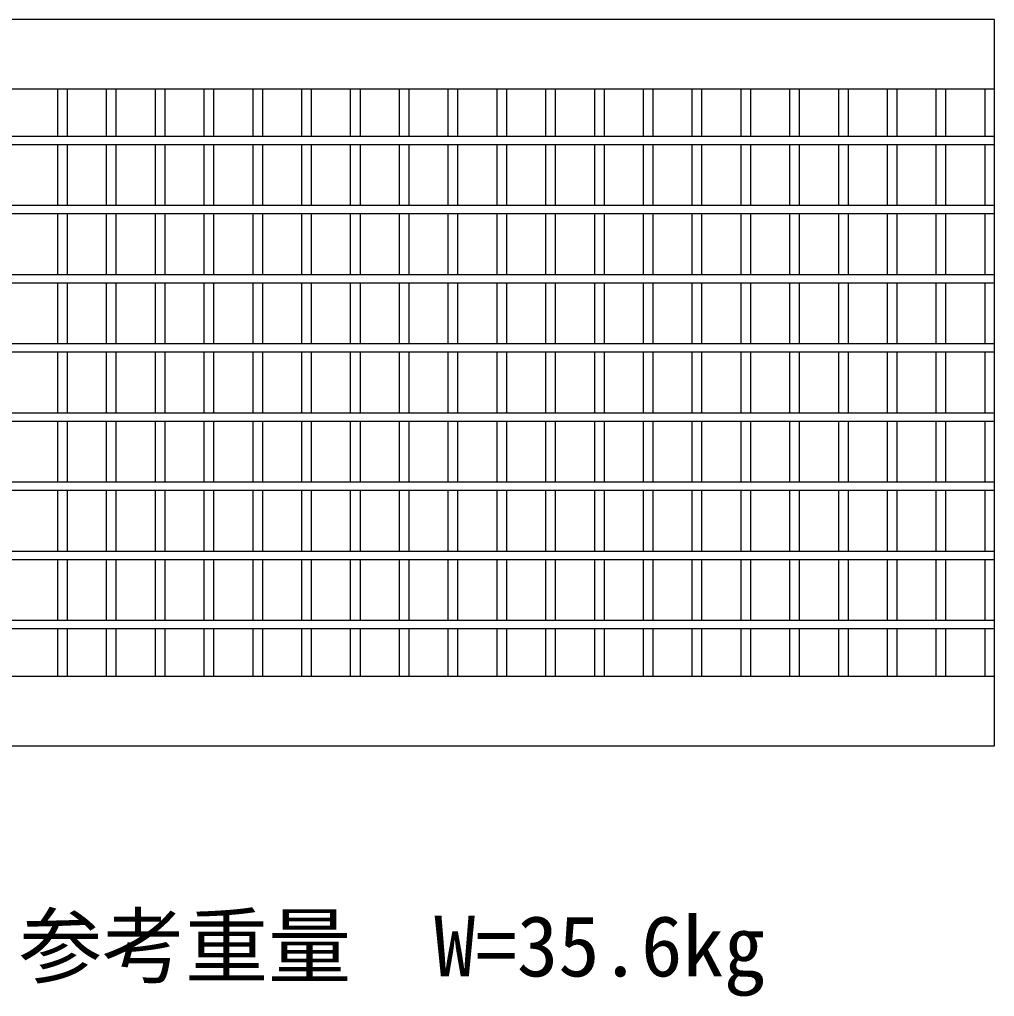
# Model space of a CAD drawing. Units: millimetres, scale not verified. Extents: x -25200 to 25200, y -8910 to 8910.
# Drawn here: x -8686 to -7982, y -4251 to -3545 of the extents above; entities that cross this region are included whole.
import ezdxf
from ezdxf.enums import TextEntityAlignment as Align

# ---------------------------------------------------------------- set-up
doc = ezdxf.new("R2010")
doc.units = ezdxf.units.MM
doc.header["$LTSCALE"] = 30
doc.layers.add('0-0_DIM', color=7, linetype='Continuous', lineweight=25)
doc.layers.add('0-2_HATCH', color=6, linetype='Continuous', lineweight=25)
doc.styles.add('ＭＳ ゴシック', font='')
doc.styles.get('ＭＳ ゴシック').set_extended_font_data('MS Gothic')

msp = doc.modelspace()

# ---------------------------------------------------------------- linework, layer by layer
at = {"layer": '0-2_HATCH'}
for p, q in [((-8976.52, -3595.01), (-7981.52, -3595.01)), ((-8658.95, -3595.01), (-8658.95, -3629.51)), ((-8651.95, -3595.01), (-8651.95, -3629.51)), ((-8623.66, -3595.01), (-8623.66, -3629.51)), ((-8616.66, -3595.01), (-8616.66, -3629.51)), ((-8588.38, -3595.01), (-8588.38, -3629.51)), ((-8581.38, -3595.01), (-8581.38, -3629.51)), ((-8553.09, -3595.01), (-8553.09, -3629.51)), ((-8546.09, -3595.01), (-8546.09, -3629.51)), ((-8517.81, -3595.01), (-8517.81, -3629.51)), ((-8510.81, -3595.01), (-8510.81, -3629.51)), ((-8482.52, -3595.01), (-8482.52, -3629.51)), ((-8475.52, -3595.01), (-8475.52, -3629.51)), ((-8447.23, -3595.01), (-8447.23, -3629.51)), ((-8440.23, -3595.01), (-8440.23, -3629.51)), ((-8411.95, -3595.01), (-8411.95, -3629.51)), ((-8404.95, -3595.01), (-8404.95, -3629.51)), ((-8376.66, -3595.01), (-8376.66, -3629.51)), ((-8369.66, -3595.01), (-8369.66, -3629.51)), ((-8341.38, -3595.01), (-8341.38, -3629.51)), ((-8334.38, -3595.01), (-8334.38, -3629.51)), ((-8306.09, -3595.01), (-8306.09, -3629.51)), ((-8299.09, -3595.01), (-8299.09, -3629.51)), ((-8270.81, -3595.01), (-8270.81, -3629.51)), ((-8263.81, -3595.01), (-8263.81, -3629.51)), ((-8235.52, -3595.01), (-8235.52, -3629.51)), ((-8228.52, -3595.01), (-8228.52, -3629.51)), ((-8200.23, -3595.01), (-8200.23, -3629.51)), ((-8193.23, -3595.01), (-8193.23, -3629.51)), ((-8164.95, -3595.01), (-8164.95, -3629.51)), ((-8157.95, -3595.01), (-8157.95, -3629.51)), ((-8129.66, -3595.01), (-8129.66, -3629.51)), ((-8122.66, -3595.01), (-8122.66, -3629.51)), ((-8094.38, -3595.01), (-8094.38, -3629.51)), ((-8087.38, -3595.01), (-8087.38, -3629.51)), ((-8059.09, -3595.01), (-8059.09, -3629.51)), ((-8052.09, -3595.01), (-8052.09, -3629.51)), ((-8023.81, -3595.01), (-8023.81, -3629.51)), ((-8016.81, -3595.01), (-8016.81, -3629.51)), ((-7988.52, -3595.01), (-7988.52, -3629.51)), ((-7981.52, -3629.51), (-8976.52, -3629.51)), ((-7981.52, -3635.51), (-8976.52, -3635.51)), ((-8658.95, -3635.51), (-8658.95, -3679.51)), ((-8651.95, -3635.51), (-8651.95, -3679.51)), ((-8623.66, -3635.51), (-8623.66, -3679.51)), ((-8616.66, -3635.51), (-8616.66, -3679.51)), ((-8588.38, -3635.51), (-8588.38, -3679.51)), ((-8581.38, -3635.51), (-8581.38, -3679.51)), ((-8553.09, -3635.51), (-8553.09, -3679.51)), ((-8546.09, -3635.51), (-8546.09, -3679.51)), ((-8517.81, -3635.51), (-8517.81, -3679.51)), ((-8510.81, -3635.51), (-8510.81, -3679.51)), ((-8482.52, -3635.51), (-8482.52, -3679.51)), ((-8475.52, -3635.51), (-8475.52, -3679.51)), ((-8447.23, -3635.51), (-8447.23, -3679.51)), ((-8440.23, -3635.51), (-8440.23, -3679.51)), ((-8411.95, -3635.51), (-8411.95, -3679.51)), ((-8404.95, -3635.51), (-8404.95, -3679.51)), ((-8376.66, -3635.51), (-8376.66, -3679.51)), ((-8369.66, -3635.51), (-8369.66, -3679.51)), ((-8341.38, -3635.51), (-8341.38, -3679.51)), ((-8334.38, -3635.51), (-8334.38, -3679.51)), ((-8306.09, -3635.51), (-8306.09, -3679.51)), ((-8299.09, -3635.51), (-8299.09, -3679.51)), ((-8270.81, -3635.51), (-8270.81, -3679.51)), ((-8263.81, -3635.51), (-8263.81, -3679.51)), ((-8235.52, -3635.51), (-8235.52, -3679.51)), ((-8228.52, -3635.51), (-8228.52, -3679.51)), ((-8200.23, -3635.51), (-8200.23, -3679.51)), ((-8193.23, -3635.51), (-8193.23, -3679.51)), ((-8164.95, -3635.51), (-8164.95, -3679.51)), ((-8157.95, -3635.51), (-8157.95, -3679.51)), ((-8129.66, -3635.51), (-8129.66, -3679.51)), ((-8122.66, -3635.51), (-8122.66, -3679.51)), ((-8094.38, -3635.51), (-8094.38, -3679.51)), ((-8087.38, -3635.51), (-8087.38, -3679.51)), ((-8059.09, -3635.51), (-8059.09, -3679.51)), ((-8052.09, -3635.51), (-8052.09, -3679.51)), ((-8023.81, -3635.51), (-8023.81, -3679.51)), ((-8016.81, -3635.51), (-8016.81, -3679.51)), ((-7988.52, -3635.51), (-7988.52, -3679.51)), ((-7981.52, -3679.51), (-8976.52, -3679.51)), ((-7981.52, -3685.51), (-8976.52, -3685.51)), ((-8658.95, -3685.51), (-8658.95, -3729.51)), ((-8651.95, -3685.51), (-8651.95, -3729.51)), ((-8623.66, -3685.51), (-8623.66, -3729.51)), ((-8616.66, -3685.51), (-8616.66, -3729.51)), ((-8588.38, -3685.51), (-8588.38, -3729.51)), ((-8581.38, -3685.51), (-8581.38, -3729.51)), ((-8553.09, -3685.51), (-8553.09, -3729.51)), ((-8546.09, -3685.51), (-8546.09, -3729.51)), ((-8517.81, -3685.51), (-8517.81, -3729.51)), ((-8510.81, -3685.51), (-8510.81, -3729.51)), ((-8482.52, -3685.51), (-8482.52, -3729.51)), ((-8475.52, -3685.51), (-8475.52, -3729.51)), ((-8447.23, -3685.51), (-8447.23, -3729.51)), ((-8440.23, -3685.51), (-8440.23, -3729.51)), ((-8411.95, -3685.51), (-8411.95, -3729.51)), ((-8404.95, -3685.51), (-8404.95, -3729.51)), ((-8376.66, -3685.51), (-8376.66, -3729.51)), ((-8369.66, -3685.51), (-8369.66, -3729.51)), ((-8341.38, -3685.51), (-8341.38, -3729.51)), ((-8334.38, -3685.51), (-8334.38, -3729.51)), ((-8306.09, -3685.51), (-8306.09, -3729.51)), ((-8299.09, -3685.51), (-8299.09, -3729.51)), ((-8270.81, -3685.51), (-8270.81, -3729.51)), ((-8263.81, -3685.51), (-8263.81, -3729.51)), ((-8235.52, -3685.51), (-8235.52, -3729.51)), ((-8228.52, -3685.51), (-8228.52, -3729.51)), ((-8200.23, -3685.51), (-8200.23, -3729.51)), ((-8193.23, -3685.51), (-8193.23, -3729.51)), ((-8164.95, -3685.51), (-8164.95, -3729.51)), ((-8157.95, -3685.51), (-8157.95, -3729.51)), ((-8129.66, -3685.51), (-8129.66, -3729.51)), ((-8122.66, -3685.51), (-8122.66, -3729.51)), ((-8094.38, -3685.51), (-8094.38, -3729.51)), ((-8087.38, -3685.51), (-8087.38, -3729.51)), ((-8059.09, -3685.51), (-8059.09, -3729.51)), ((-8052.09, -3685.51), (-8052.09, -3729.51)), ((-8023.81, -3685.51), (-8023.81, -3729.51)), ((-8016.81, -3685.51), (-8016.81, -3729.51)), ((-7988.52, -3685.51), (-7988.52, -3729.51)), ((-7981.52, -3729.51), (-8976.52, -3729.51)), ((-7981.52, -3735.51), (-8976.52, -3735.51)), ((-8658.95, -3735.51), (-8658.95, -3779.51)), ((-8651.95, -3735.51), (-8651.95, -3779.51)), ((-8623.66, -3735.51), (-8623.66, -3779.51)), ((-8616.66, -3735.51), (-8616.66, -3779.51)), ((-8588.38, -3735.51), (-8588.38, -3779.51)), ((-8581.38, -3735.51), (-8581.38, -3779.51)), ((-8553.09, -3735.51), (-8553.09, -3779.51)), ((-8546.09, -3735.51), (-8546.09, -3779.51)), ((-8517.81, -3735.51), (-8517.81, -3779.51)), ((-8510.81, -3735.51), (-8510.81, -3779.51)), ((-8482.52, -3735.51), (-8482.52, -3779.51)), ((-8475.52, -3735.51), (-8475.52, -3779.51)), ((-8447.23, -3735.51), (-8447.23, -3779.51)), ((-8440.23, -3735.51), (-8440.23, -3779.51)), ((-8411.95, -3735.51), (-8411.95, -3779.51)), ((-8404.95, -3735.51), (-8404.95, -3779.51)), ((-8376.66, -3735.51), (-8376.66, -3779.51)), ((-8369.66, -3735.51), (-8369.66, -3779.51)), ((-8341.38, -3735.51), (-8341.38, -3779.51)), ((-8334.38, -3735.51), (-8334.38, -3779.51)), ((-8306.09, -3735.51), (-8306.09, -3779.51)), ((-8299.09, -3735.51), (-8299.09, -3779.51)), ((-8270.81, -3735.51), (-8270.81, -3779.51)), ((-8263.81, -3735.51), (-8263.81, -3779.51)), ((-8235.52, -3735.51), (-8235.52, -3779.51)), ((-8228.52, -3735.51), (-8228.52, -3779.51)), ((-8200.23, -3735.51), (-8200.23, -3779.51)), ((-8193.23, -3735.51), (-8193.23, -3779.51)), ((-8164.95, -3735.51), (-8164.95, -3779.51)), ((-8157.95, -3735.51), (-8157.95, -3779.51)), ((-8129.66, -3735.51), (-8129.66, -3779.51)), ((-8122.66, -3735.51), (-8122.66, -3779.51)), ((-8094.38, -3735.51), (-8094.38, -3779.51)), ((-8087.38, -3735.51), (-8087.38, -3779.51)), ((-8059.09, -3735.51), (-8059.09, -3779.51)), ((-8052.09, -3735.51), (-8052.09, -3779.51)), ((-8023.81, -3735.51), (-8023.81, -3779.51)), ((-8016.81, -3735.51), (-8016.81, -3779.51)), ((-7988.52, -3735.51), (-7988.52, -3779.51)), ((-7981.52, -3779.51), (-8976.52, -3779.51)), ((-7981.52, -3785.51), (-8976.52, -3785.51)), ((-8658.95, -3785.51), (-8658.95, -3829.51)), ((-8651.95, -3785.51), (-8651.95, -3829.51)), ((-8623.66, -3785.51), (-8623.66, -3829.51)), ((-8616.66, -3785.51), (-8616.66, -3829.51)), ((-8588.38, -3785.51), (-8588.38, -3829.51)), ((-8581.38, -3785.51), (-8581.38, -3829.51)), ((-8553.09, -3785.51), (-8553.09, -3829.51)), ((-8546.09, -3785.51), (-8546.09, -3829.51)), ((-8517.81, -3785.51), (-8517.81, -3829.51)), ((-8510.81, -3785.51), (-8510.81, -3829.51)), ((-8482.52, -3785.51), (-8482.52, -3829.51)), ((-8475.52, -3785.51), (-8475.52, -3829.51)), ((-8447.23, -3785.51), (-8447.23, -3829.51)), ((-8440.23, -3785.51), (-8440.23, -3829.51)), ((-8411.95, -3785.51), (-8411.95, -3829.51)), ((-8404.95, -3785.51), (-8404.95, -3829.51)), ((-8376.66, -3785.51), (-8376.66, -3829.51)), ((-8369.66, -3785.51), (-8369.66, -3829.51)), ((-8341.38, -3785.51), (-8341.38, -3829.51)), ((-8334.38, -3785.51), (-8334.38, -3829.51)), ((-8306.09, -3785.51), (-8306.09, -3829.51)), ((-8299.09, -3785.51), (-8299.09, -3829.51)), ((-8270.81, -3785.51), (-8270.81, -3829.51)), ((-8263.81, -3785.51), (-8263.81, -3829.51)), ((-8235.52, -3785.51), (-8235.52, -3829.51)), ((-8228.52, -3785.51), (-8228.52, -3829.51)), ((-8200.23, -3785.51), (-8200.23, -3829.51)), ((-8193.23, -3785.51), (-8193.23, -3829.51)), ((-8164.95, -3785.51), (-8164.95, -3829.51)), ((-8157.95, -3785.51), (-8157.95, -3829.51)), ((-8129.66, -3785.51), (-8129.66, -3829.51)), ((-8122.66, -3785.51), (-8122.66, -3829.51)), ((-8094.38, -3785.51), (-8094.38, -3829.51)), ((-8087.38, -3785.51), (-8087.38, -3829.51)), ((-8059.09, -3785.51), (-8059.09, -3829.51)), ((-8052.09, -3785.51), (-8052.09, -3829.51)), ((-8023.81, -3785.51), (-8023.81, -3829.51)), ((-8016.81, -3785.51), (-8016.81, -3829.51)), ((-7988.52, -3785.51), (-7988.52, -3829.51)), ((-7981.52, -3829.51), (-8976.52, -3829.51)), ((-7981.52, -3835.51), (-8976.52, -3835.51)), ((-8658.95, -3835.51), (-8658.95, -3879.51)), ((-8651.95, -3835.51), (-8651.95, -3879.51)), ((-8623.66, -3835.51), (-8623.66, -3879.51)), ((-8616.66, -3835.51), (-8616.66, -3879.51)), ((-8588.38, -3835.51), (-8588.38, -3879.51)), ((-8581.38, -3835.51), (-8581.38, -3879.51)), ((-8553.09, -3835.51), (-8553.09, -3879.51)), ((-8546.09, -3835.51), (-8546.09, -3879.51)), ((-8517.81, -3835.51), (-8517.81, -3879.51)), ((-8510.81, -3835.51), (-8510.81, -3879.51)), ((-8482.52, -3835.51), (-8482.52, -3879.51)), ((-8475.52, -3835.51), (-8475.52, -3879.51)), ((-8447.23, -3835.51), (-8447.23, -3879.51)), ((-8440.23, -3835.51), (-8440.23, -3879.51)), ((-8411.95, -3835.51), (-8411.95, -3879.51)), ((-8404.95, -3835.51), (-8404.95, -3879.51)), ((-8376.66, -3835.51), (-8376.66, -3879.51)), ((-8369.66, -3835.51), (-8369.66, -3879.51)), ((-8341.38, -3835.51), (-8341.38, -3879.51)), ((-8334.38, -3835.51), (-8334.38, -3879.51)), ((-8306.09, -3835.51), (-8306.09, -3879.51)), ((-8299.09, -3835.51), (-8299.09, -3879.51)), ((-8270.81, -3835.51), (-8270.81, -3879.51)), ((-8263.81, -3835.51), (-8263.81, -3879.51)), ((-8235.52, -3835.51), (-8235.52, -3879.51)), ((-8228.52, -3835.51), (-8228.52, -3879.51)), ((-8200.23, -3835.51), (-8200.23, -3879.51)), ((-8193.23, -3835.51), (-8193.23, -3879.51)), ((-8164.95, -3835.51), (-8164.95, -3879.51)), ((-8157.95, -3835.51), (-8157.95, -3879.51)), ((-8129.66, -3835.51), (-8129.66, -3879.51)), ((-8122.66, -3835.51), (-8122.66, -3879.51)), ((-8094.38, -3835.51), (-8094.38, -3879.51)), ((-8087.38, -3835.51), (-8087.38, -3879.51)), ((-8059.09, -3835.51), (-8059.09, -3879.51)), ((-8052.09, -3835.51), (-8052.09, -3879.51)), ((-8023.81, -3835.51), (-8023.81, -3879.51)), ((-8016.81, -3835.51), (-8016.81, -3879.51)), ((-7988.52, -3835.51), (-7988.52, -3879.51)), ((-7981.52, -3879.51), (-8976.52, -3879.51)), ((-7981.52, -3885.51), (-8976.52, -3885.51)), ((-8658.95, -3885.51), (-8658.95, -3929.51)), ((-8651.95, -3885.51), (-8651.95, -3929.51)), ((-8623.66, -3885.51), (-8623.66, -3929.51)), ((-8616.66, -3885.51), (-8616.66, -3929.51)), ((-8588.38, -3885.51), (-8588.38, -3929.51)), ((-8581.38, -3885.51), (-8581.38, -3929.51)), ((-8553.09, -3885.51), (-8553.09, -3929.51)), ((-8546.09, -3885.51), (-8546.09, -3929.51)), ((-8517.81, -3885.51), (-8517.81, -3929.51)), ((-8510.81, -3885.51), (-8510.81, -3929.51)), ((-8482.52, -3885.51), (-8482.52, -3929.51)), ((-8475.52, -3885.51), (-8475.52, -3929.51)), ((-8447.23, -3885.51), (-8447.23, -3929.51)), ((-8440.23, -3885.51), (-8440.23, -3929.51)), ((-8411.95, -3885.51), (-8411.95, -3929.51)), ((-8404.95, -3885.51), (-8404.95, -3929.51)), ((-8376.66, -3885.51), (-8376.66, -3929.51)), ((-8369.66, -3885.51), (-8369.66, -3929.51)), ((-8341.38, -3885.51), (-8341.38, -3929.51)), ((-8334.38, -3885.51), (-8334.38, -3929.51)), ((-8306.09, -3885.51), (-8306.09, -3929.51)), ((-8299.09, -3885.51), (-8299.09, -3929.51)), ((-8270.81, -3885.51), (-8270.81, -3929.51)), ((-8263.81, -3885.51), (-8263.81, -3929.51)), ((-8235.52, -3885.51), (-8235.52, -3929.51)), ((-8228.52, -3885.51), (-8228.52, -3929.51)), ((-8200.23, -3885.51), (-8200.23, -3929.51)), ((-8193.23, -3885.51), (-8193.23, -3929.51)), ((-8164.95, -3885.51), (-8164.95, -3929.51)), ((-8157.95, -3885.51), (-8157.95, -3929.51)), ((-8129.66, -3885.51), (-8129.66, -3929.51)), ((-8122.66, -3885.51), (-8122.66, -3929.51)), ((-8094.38, -3885.51), (-8094.38, -3929.51)), ((-8087.38, -3885.51), (-8087.38, -3929.51)), ((-8059.09, -3885.51), (-8059.09, -3929.51)), ((-8052.09, -3885.51), (-8052.09, -3929.51)), ((-8023.81, -3885.51), (-8023.81, -3929.51)), ((-8016.81, -3885.51), (-8016.81, -3929.51)), ((-7988.52, -3885.51), (-7988.52, -3929.51)), ((-7981.52, -3929.51), (-8976.52, -3929.51)), ((-7981.52, -3935.51), (-8976.52, -3935.51)), ((-8658.95, -3935.51), (-8658.95, -3979.51)), ((-8651.95, -3935.51), (-8651.95, -3979.51)), ((-8623.66, -3935.51), (-8623.66, -3979.51)), ((-8616.66, -3935.51), (-8616.66, -3979.51)), ((-8588.38, -3935.51), (-8588.38, -3979.51)), ((-8581.38, -3935.51), (-8581.38, -3979.51)), ((-8553.09, -3935.51), (-8553.09, -3979.51)), ((-8546.09, -3935.51), (-8546.09, -3979.51)), ((-8517.81, -3935.51), (-8517.81, -3979.51)), ((-8510.81, -3935.51), (-8510.81, -3979.51)), ((-8482.52, -3935.51), (-8482.52, -3979.51)), ((-8475.52, -3935.51), (-8475.52, -3979.51)), ((-8447.23, -3935.51), (-8447.23, -3979.51)), ((-8440.23, -3935.51), (-8440.23, -3979.51)), ((-8411.95, -3935.51), (-8411.95, -3979.51)), ((-8404.95, -3935.51), (-8404.95, -3979.51)), ((-8376.66, -3935.51), (-8376.66, -3979.51)), ((-8369.66, -3935.51), (-8369.66, -3979.51)), ((-8341.38, -3935.51), (-8341.38, -3979.51)), ((-8334.38, -3935.51), (-8334.38, -3979.51)), ((-8306.09, -3935.51), (-8306.09, -3979.51)), ((-8299.09, -3935.51), (-8299.09, -3979.51)), ((-8270.81, -3935.51), (-8270.81, -3979.51)), ((-8263.81, -3935.51), (-8263.81, -3979.51)), ((-8235.52, -3935.51), (-8235.52, -3979.51)), ((-8228.52, -3935.51), (-8228.52, -3979.51)), ((-8200.23, -3935.51), (-8200.23, -3979.51)), ((-8193.23, -3935.51), (-8193.23, -3979.51)), ((-8164.95, -3935.51), (-8164.95, -3979.51)), ((-8157.95, -3935.51), (-8157.95, -3979.51)), ((-8129.66, -3935.51), (-8129.66, -3979.51)), ((-8122.66, -3935.51), (-8122.66, -3979.51)), ((-8094.38, -3935.51), (-8094.38, -3979.51)), ((-8087.38, -3935.51), (-8087.38, -3979.51)), ((-8059.09, -3935.51), (-8059.09, -3979.51)), ((-8052.09, -3935.51), (-8052.09, -3979.51)), ((-8023.81, -3935.51), (-8023.81, -3979.51)), ((-8016.81, -3935.51), (-8016.81, -3979.51)), ((-7988.52, -3935.51), (-7988.52, -3979.51)), ((-7981.52, -3979.51), (-8976.52, -3979.51)), ((-7981.52, -3985.51), (-8976.52, -3985.51)), ((-8658.95, -3985.51), (-8658.95, -4020.01)), ((-8651.95, -3985.51), (-8651.95, -4020.01)), ((-8623.66, -3985.51), (-8623.66, -4020.01)), ((-8616.66, -3985.51), (-8616.66, -4020.01)), ((-8588.38, -3985.51), (-8588.38, -4020.01)), ((-8581.38, -3985.51), (-8581.38, -4020.01)), ((-8553.09, -3985.51), (-8553.09, -4020.01)), ((-8546.09, -3985.51), (-8546.09, -4020.01)), ((-8517.81, -3985.51), (-8517.81, -4020.01)), ((-8510.81, -3985.51), (-8510.81, -4020.01)), ((-8482.52, -3985.51), (-8482.52, -4020.01)), ((-8475.52, -3985.51), (-8475.52, -4020.01)), ((-8447.23, -3985.51), (-8447.23, -4020.01)), ((-8440.23, -3985.51), (-8440.23, -4020.01)), ((-8411.95, -3985.51), (-8411.95, -4020.01)), ((-8404.95, -3985.51), (-8404.95, -4020.01)), ((-8376.66, -3985.51), (-8376.66, -4020.01)), ((-8369.66, -3985.51), (-8369.66, -4020.01)), ((-8341.38, -3985.51), (-8341.38, -4020.01)), ((-8334.38, -3985.51), (-8334.38, -4020.01)), ((-8306.09, -3985.51), (-8306.09, -4020.01)), ((-8299.09, -3985.51), (-8299.09, -4020.01)), ((-8270.81, -3985.51), (-8270.81, -4020.01)), ((-8263.81, -3985.51), (-8263.81, -4020.01)), ((-8235.52, -3985.51), (-8235.52, -4020.01)), ((-8228.52, -3985.51), (-8228.52, -4020.01)), ((-8200.23, -3985.51), (-8200.23, -4020.01)), ((-8193.23, -3985.51), (-8193.23, -4020.01)), ((-8164.95, -3985.51), (-8164.95, -4020.01)), ((-8157.95, -3985.51), (-8157.95, -4020.01)), ((-8129.66, -3985.51), (-8129.66, -4020.01)), ((-8122.66, -3985.51), (-8122.66, -4020.01)), ((-8094.38, -3985.51), (-8094.38, -4020.01)), ((-8087.38, -3985.51), (-8087.38, -4020.01)), ((-8059.09, -3985.51), (-8059.09, -4020.01)), ((-8052.09, -3985.51), (-8052.09, -4020.01)), ((-8023.81, -3985.51), (-8023.81, -4020.01)), ((-8016.81, -3985.51), (-8016.81, -4020.01)), ((-7988.52, -3985.51), (-7988.52, -4020.01)), ((-7981.52, -4020.01), (-8976.52, -4020.01))]:
    msp.add_line(p, q, dxfattribs=at)
msp.add_lwpolyline([(-8976.52, -3545.01), (-8976.52, -4070.01), (-7981.52, -4070.01), (-7981.52, -3545.01)], close=True, dxfattribs=at)

# ---------------------------------------------------------------- texts
at = {"layer": '0-0_DIM', "style": 'ＭＳ ゴシック'}
msp.add_text('参考重量\u3000W=35.6kg', height=43.99, dxfattribs=at).set_placement((-8686.68, -4250.01), align=Align.BOTTOM_LEFT)

doc.saveas('drawing.dxf')
